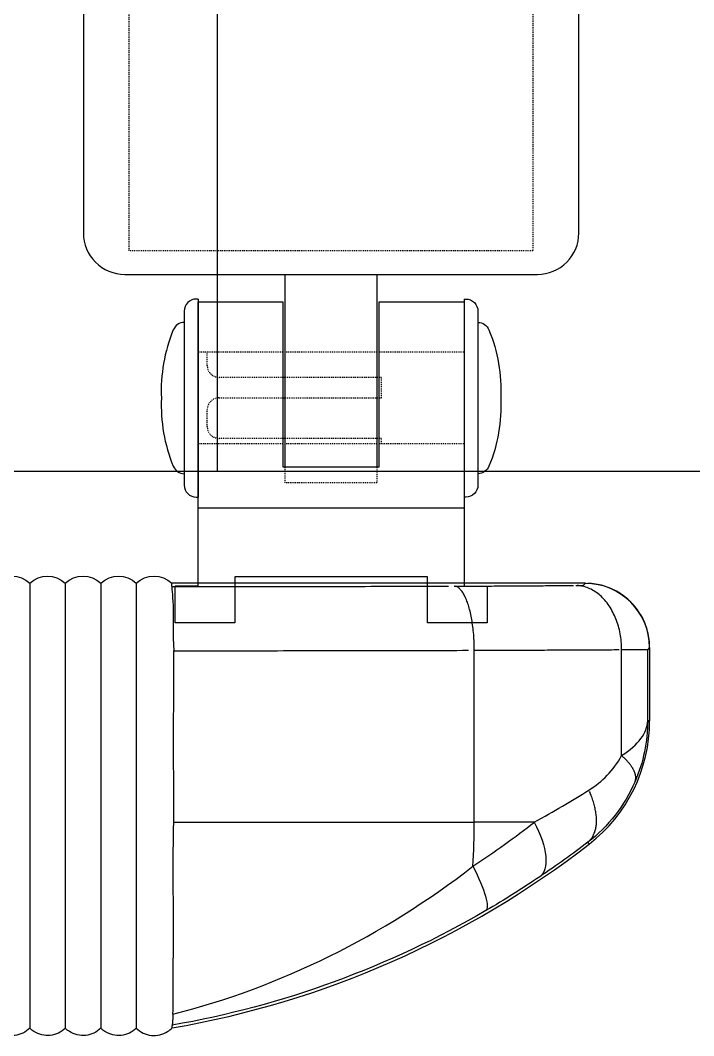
# Model space of a CAD drawing. Header units: millimetres. Extents: x -105683 to 94728, y -31127 to 151123.
# Drawn here: x -2274 to -2200.6, y -6086.6 to -5975.8 of the extents above; entities that cross this region are included whole.
import ezdxf

# ---------------------------------------------------------------- set-up
doc = ezdxf.new("R2010")
doc.units = ezdxf.units.MM
doc.linetypes.add('xr_plan$0$AXR-B3F$0$HIDDEN', pattern=[0.375, 0.25, -0.125])
doc.layers.add('e-plan', color=9, linetype='Continuous')

# ---------------------------------------------------------------- blocks, each defined once
blk = doc.blocks.new('xr_plan$0$AXR-B3F$0$A$C4A476E5C')
at = {"layer": 'e-plan'}
for points in [[(20.25, 16, 0.306902), (19.43, 17.21, 0.108318), (12, 18.5, 0.10812), (4.57, 17.21, 0.306686), (3.75, 16)], [(22.8, 14.5), (22.8, 14.7, 0.414214), (21.5, 16), (2.5, 16, 0.414214), (1.2, 14.7), (1.2, 14.5)], [(22.8, -14.5), (22.8, -14.7, -0.414214), (21.5, -16), (2.5, -16, -0.414214), (1.2, -14.7), (1.2, -14.5)], [(20.25, -16, -0.306902), (19.43, -17.21, -0.108318), (12, -18.5, -0.10812), (4.57, -17.21, -0.306686), (3.75, -16)]]:
    blk.add_lwpolyline(points, format="xyb", dxfattribs=at)
for points in [[(-8.5, 14.5), (22.5, 14.5), (22.5, 5.25), (4.5, 5.25), (4.5, -5.25), (22.5, -5.25), (22.5, -14.5), (-8.5, -14.5), (-8.5, -17), (-12.5, -17), (-12.5, -10.5), (-7.5, -10.5), (-7.5, 0), (-7.5, 10.5), (-12.5, 10.5), (-12.5, 17), (-8.5, 17), (-8.5, 14.5), (-8.5, 17)], [(0, -14.5), (0, 14.5)], [(22.8, 14.5), (1.2, 14.5)], [(4.5, 5), (25.5, 5)], [(25.5, -5), (4.5, -5)], [(22.8, -14.5), (1.2, -14.5)]]:
    blk.add_lwpolyline(points, dxfattribs=at)
at = {"layer": 'e-plan', "linetype": 'xr_plan$0$AXR-B3F$0$HIDDEN', "ltscale": 0.08}
for points in [[(7.01, 5.25), (7.01, 14.5)], [(17, 5.25), (17, 14.5)], [(4.5, -5), (2.74, -5), (2.74, 5), (4.5, 5)], [(7, -5), (7, 5)], [(17, -5), (17, 5)], [(7.01, -14.5), (7.01, -5.25)], [(17, -14.5), (17, -5.25)]]:
    blk.add_lwpolyline(points, dxfattribs=at)
blk.add_lwpolyline([(7, -5.5), (7.6, -5.5), (7.6, 12.2, -0.414214), (8.9, 13.5), (10.73, 13.5, -0.414214), (12.03, 12.2), (12.03, -5.5), (14.26, -5.5), (14.26, 12.2, -0.414214), (15.56, 13.5), (17, 13.5)], format="xyb", dxfattribs=at)
blk = doc.blocks.new('xr_plan$0$AXR-B3F$0$A$C60F43BED')
at = {"layer": 'e-plan'}
blk.add_lwpolyline([(-10.06, 27), (-35.56, 27, 0.414214), (-40.06, 22.5), (-40.06, -22.5, 0.414214), (-35.56, -27), (-10.06, -27)], format="xyb", dxfattribs=at)
blk.add_lwpolyline([(-10.06, -27), (-10.06, 27)], dxfattribs=at)
at = {"layer": 'e-plan', "linetype": 'xr_plan$0$AXR-B3F$0$HIDDEN', "ltscale": 0.08}
for points in [[(-10.06, -22), (-37.5, -22), (-37.5, 22), (-10.06, 22)], [(-10.06, 22), (0, 22), (0, -22), (-10.06, -22)]]:
    blk.add_lwpolyline(points, dxfattribs=at)
blk = doc.blocks.new('Xref-지하1층')
at = {"layer": 'e-plan'}
for p, q in [((1272.5, 8680), (1272.5, 5880)), ((1272.5, 8680), (1272.5, 5880)), ((2600, 5880), (-100, 5880)), ((1301.18, 5880), (1272.5, 5880))]:
    blk.add_line(p, q, dxfattribs=at)
at = {"layer": 'e-plan', "linetype": 'Continuous'}
for p, q in [((1312.63, 5867.8), (1267.55, 5867.8)), ((1312.42, 5867.58), (1312.63, 5867.8)), ((1319.63, 5860.8), (1319.42, 5860.58)), ((1319.63, 5860.8), (1319.63, 5852.78)), ((1300.52, 5841.74), (1300.52, 5860.49)), ((1316.58, 5849.01), (1316.58, 5860.56)), ((1319.42, 5852.78), (1319.42, 5860.58))]:
    blk.add_line(p, q, dxfattribs=at)
for points in [[(1267.58, 5867.43, 0), (1268.2, 5867.43, 0), (1268.83, 5867.43, 0), (1269.45, 5867.43, 0), (1270.08, 5867.43, 0), (1270.71, 5867.43, 0), (1271.33, 5867.43, 0), (1271.95, 5867.44, 0), (1272.58, 5867.44, 0), (1273.2, 5867.44, 0), (1273.83, 5867.44, 0), (1274.45, 5867.44, 0), (1275.07, 5867.44, 0), (1275.69, 5867.44, 0), (1276.31, 5867.44, 0), (1276.94, 5867.44, 0), (1277.56, 5867.44, 0), (1278.18, 5867.44, 0), (1278.8, 5867.45, 0), (1279.42, 5867.45, 0), (1280.03, 5867.45, 0), (1280.65, 5867.45, 0), (1281.27, 5867.45, 0), (1281.89, 5867.45, 0), (1282.5, 5867.45, 0), (1283.12, 5867.45, 0), (1283.74, 5867.45, 0), (1284.35, 5867.46, 0), (1284.97, 5867.46, 0), (1285.58, 5867.46, 0), (1286.19, 5867.46, 0), (1286.81, 5867.46, 0), (1287.42, 5867.46, 0), (1288.03, 5867.46, 0), (1288.64, 5867.46, 0), (1289.25, 5867.47, 0), (1289.86, 5867.47, 0), (1290.47, 5867.47, 0), (1291.08, 5867.47, 0), (1291.68, 5867.47, 0), (1292.29, 5867.47, 0), (1292.9, 5867.47, 0), (1293.5, 5867.48, 0), (1294.11, 5867.48, 0), (1294.71, 5867.48, 0), (1295.31, 5867.48, 0), (1295.91, 5867.48, 0), (1296.52, 5867.48, 0), (1297.12, 5867.49, 0), (1297.72, 5867.49, 0)], [(1298.31, 5867.49, 0), (1298.61, 5867.49, 0), (1298.91, 5867.49, 0), (1299.21, 5867.49, 0), (1299.51, 5867.49, 0), (1299.8, 5867.49, 0), (1300.09, 5867.5, 0), (1300.39, 5867.5, 0), (1300.68, 5867.5, 0), (1300.97, 5867.5, 0), (1301.26, 5867.5, 0), (1301.55, 5867.5, 0), (1301.83, 5867.5, 0), (1302.12, 5867.5, 0), (1302.4, 5867.5, 0), (1302.69, 5867.51, 0), (1302.97, 5867.51, 0), (1303.25, 5867.51, 0), (1303.53, 5867.51, 0), (1303.81, 5867.51, 0), (1304.08, 5867.51, 0), (1304.36, 5867.51, 0), (1304.63, 5867.51, 0), (1304.9, 5867.52, 0), (1305.17, 5867.52, 0), (1305.44, 5867.52, 0), (1305.71, 5867.52, 0), (1305.97, 5867.52, 0), (1306.23, 5867.52, 0), (1306.5, 5867.52, 0), (1306.76, 5867.53, 0), (1307.01, 5867.53, 0), (1307.27, 5867.53, 0), (1307.53, 5867.53, 0), (1307.78, 5867.53, 0), (1308.03, 5867.53, 0), (1308.28, 5867.54, 0), (1308.53, 5867.54, 0), (1308.77, 5867.54, 0), (1309.02, 5867.54, 0), (1309.26, 5867.54, 0), (1309.5, 5867.55, 0), (1309.74, 5867.55, 0), (1309.97, 5867.55, 0), (1310.21, 5867.55, 0), (1310.44, 5867.55, 0), (1310.67, 5867.55, 0), (1310.9, 5867.56, 0), (1311.12, 5867.56, 0), (1311.34, 5867.56, 0)], [(1300.52, 5860.49, 0), (1300.52, 5860.71, 0), (1300.51, 5860.93, 0), (1300.51, 5861.15, 0), (1300.5, 5861.36, 0), (1300.49, 5861.58, 0), (1300.48, 5861.79, 0), (1300.46, 5862.01, 0), (1300.45, 5862.22, 0), (1300.43, 5862.43, 0), (1300.41, 5862.64, 0), (1300.38, 5862.85, 0), (1300.36, 5863.05, 0), (1300.33, 5863.26, 0), (1300.3, 5863.46, 0), (1300.27, 5863.65, 0), (1300.24, 5863.85, 0), (1300.21, 5864.04, 0), (1300.17, 5864.22, 0), (1300.13, 5864.41, 0), (1300.09, 5864.59, 0), (1300.05, 5864.76, 0), (1300.01, 5864.93, 0), (1299.96, 5865.1, 0), (1299.92, 5865.26, 0), (1299.87, 5865.42, 0), (1299.82, 5865.57, 0), (1299.77, 5865.72, 0), (1299.71, 5865.86, 0), (1299.66, 5866, 0), (1299.6, 5866.13, 0), (1299.55, 5866.26, 0), (1299.49, 5866.38, 0), (1299.43, 5866.5, 0), (1299.37, 5866.6, 0), (1299.31, 5866.71, 0), (1299.25, 5866.81, 0), (1299.19, 5866.9, 0), (1299.12, 5866.98, 0), (1299.06, 5867.06, 0), (1298.99, 5867.13, 0), (1298.93, 5867.2, 0), (1298.86, 5867.26, 0), (1298.79, 5867.31, 0), (1298.73, 5867.36, 0), (1298.66, 5867.4, 0), (1298.59, 5867.43, 0), (1298.52, 5867.45, 0), (1298.45, 5867.47, 0), (1298.38, 5867.48, 0)], [(1311.57, 5867.56, 0), (1311.6, 5867.56, 0), (1311.63, 5867.56, 0), (1311.66, 5867.56, 0), (1311.69, 5867.56, 0), (1311.72, 5867.56, 0), (1311.75, 5867.56, 0), (1311.78, 5867.56, 0), (1311.8, 5867.56, 0), (1311.83, 5867.56, 0), (1311.86, 5867.57, 0), (1311.88, 5867.57, 0), (1311.91, 5867.57, 0), (1311.94, 5867.57, 0), (1311.96, 5867.57, 0), (1311.98, 5867.57, 0), (1312.01, 5867.57, 0), (1312.03, 5867.57, 0), (1312.05, 5867.57, 0), (1312.07, 5867.57, 0), (1312.1, 5867.57, 0), (1312.12, 5867.57, 0), (1312.14, 5867.57, 0), (1312.15, 5867.57, 0), (1312.17, 5867.57, 0), (1312.19, 5867.57, 0), (1312.21, 5867.57, 0), (1312.22, 5867.57, 0), (1312.24, 5867.57, 0), (1312.25, 5867.57, 0), (1312.27, 5867.57, 0), (1312.28, 5867.57, 0), (1312.3, 5867.57, 0), (1312.31, 5867.57, 0), (1312.32, 5867.57, 0), (1312.33, 5867.57, 0), (1312.34, 5867.57, 0), (1312.35, 5867.57, 0), (1312.36, 5867.58, 0), (1312.37, 5867.58, 0), (1312.38, 5867.58, 0), (1312.38, 5867.58, 0), (1312.39, 5867.58, 0), (1312.4, 5867.58, 0), (1312.4, 5867.58, 0), (1312.41, 5867.58, 0), (1312.41, 5867.58, 0), (1312.41, 5867.58, 0), (1312.41, 5867.58, 0), (1312.42, 5867.58, 0)], [(1316.58, 5860.56, 0), (1316.58, 5860.78, 0), (1316.57, 5861, 0), (1316.56, 5861.22, 0), (1316.54, 5861.44, 0), (1316.51, 5861.65, 0), (1316.49, 5861.87, 0), (1316.45, 5862.08, 0), (1316.42, 5862.3, 0), (1316.37, 5862.51, 0), (1316.33, 5862.72, 0), (1316.28, 5862.92, 0), (1316.22, 5863.13, 0), (1316.16, 5863.33, 0), (1316.09, 5863.53, 0), (1316.02, 5863.73, 0), (1315.95, 5863.92, 0), (1315.87, 5864.11, 0), (1315.79, 5864.3, 0), (1315.7, 5864.48, 0), (1315.61, 5864.66, 0), (1315.52, 5864.84, 0), (1315.42, 5865.01, 0), (1315.32, 5865.18, 0), (1315.21, 5865.34, 0), (1315.1, 5865.5, 0), (1314.99, 5865.65, 0), (1314.87, 5865.8, 0), (1314.75, 5865.94, 0), (1314.63, 5866.08, 0), (1314.5, 5866.21, 0), (1314.37, 5866.34, 0), (1314.24, 5866.46, 0), (1314.11, 5866.57, 0), (1313.97, 5866.68, 0), (1313.83, 5866.79, 0), (1313.69, 5866.88, 0), (1313.55, 5866.97, 0), (1313.4, 5867.06, 0), (1313.26, 5867.14, 0), (1313.11, 5867.21, 0), (1312.96, 5867.27, 0), (1312.81, 5867.33, 0), (1312.66, 5867.39, 0), (1312.5, 5867.43, 0), (1312.35, 5867.47, 0), (1312.19, 5867.5, 0), (1312.04, 5867.53, 0), (1311.88, 5867.55, 0), (1311.72, 5867.56, 0)], [(1319.63, 5860.8, 0), (1319.63, 5861.02, 0), (1319.62, 5861.24, 0), (1319.6, 5861.46, 0), (1319.58, 5861.68, 0), (1319.55, 5861.89, 0), (1319.51, 5862.11, 0), (1319.46, 5862.32, 0), (1319.41, 5862.54, 0), (1319.36, 5862.75, 0), (1319.29, 5862.96, 0), (1319.22, 5863.17, 0), (1319.14, 5863.37, 0), (1319.06, 5863.58, 0), (1318.97, 5863.78, 0), (1318.87, 5863.98, 0), (1318.77, 5864.17, 0), (1318.66, 5864.36, 0), (1318.54, 5864.55, 0), (1318.42, 5864.73, 0), (1318.3, 5864.91, 0), (1318.16, 5865.09, 0), (1318.03, 5865.26, 0), (1317.88, 5865.43, 0), (1317.74, 5865.59, 0), (1317.58, 5865.75, 0), (1317.43, 5865.9, 0), (1317.26, 5866.05, 0), (1317.1, 5866.19, 0), (1316.92, 5866.33, 0), (1316.75, 5866.46, 0), (1316.57, 5866.59, 0), (1316.38, 5866.71, 0), (1316.2, 5866.82, 0), (1316.01, 5866.93, 0), (1315.81, 5867.03, 0), (1315.61, 5867.13, 0), (1315.41, 5867.22, 0), (1315.21, 5867.31, 0), (1315, 5867.38, 0), (1314.8, 5867.45, 0), (1314.59, 5867.52, 0), (1314.37, 5867.58, 0), (1314.16, 5867.63, 0), (1313.94, 5867.67, 0), (1313.73, 5867.71, 0), (1313.51, 5867.74, 0), (1313.29, 5867.77, 0), (1313.07, 5867.78, 0), (1312.85, 5867.79, 0)], [(1267.75, 5860.43, 0), (1268.42, 5860.43, 0), (1269.09, 5860.43, 0), (1269.75, 5860.43, 0), (1270.42, 5860.43, 0), (1271.09, 5860.43, 0), (1271.75, 5860.43, 0), (1272.42, 5860.44, 0), (1273.09, 5860.44, 0), (1273.75, 5860.44, 0), (1274.41, 5860.44, 0), (1275.08, 5860.44, 0), (1275.74, 5860.44, 0), (1276.41, 5860.44, 0), (1277.07, 5860.44, 0), (1277.73, 5860.44, 0), (1278.39, 5860.44, 0), (1279.05, 5860.44, 0), (1279.71, 5860.45, 0), (1280.37, 5860.45, 0), (1281.03, 5860.45, 0), (1281.69, 5860.45, 0), (1282.35, 5860.45, 0), (1283.01, 5860.45, 0), (1283.67, 5860.45, 0), (1284.32, 5860.45, 0), (1284.98, 5860.45, 0), (1285.64, 5860.46, 0), (1286.29, 5860.46, 0), (1286.95, 5860.46, 0), (1287.6, 5860.46, 0), (1288.25, 5860.46, 0), (1288.9, 5860.46, 0), (1289.56, 5860.46, 0), (1290.21, 5860.46, 0), (1290.86, 5860.47, 0), (1291.51, 5860.47, 0), (1292.16, 5860.47, 0), (1292.8, 5860.47, 0), (1293.45, 5860.47, 0), (1294.1, 5860.47, 0), (1294.74, 5860.47, 0), (1295.39, 5860.48, 0), (1296.03, 5860.48, 0), (1296.68, 5860.48, 0), (1297.32, 5860.48, 0), (1297.96, 5860.48, 0), (1298.6, 5860.48, 0), (1299.24, 5860.49, 0), (1299.88, 5860.49, 0)], [(1300.52, 5860.49, 0), (1300.88, 5860.49, 0), (1301.24, 5860.49, 0), (1301.6, 5860.49, 0), (1301.96, 5860.49, 0), (1302.32, 5860.49, 0), (1302.68, 5860.5, 0), (1303.03, 5860.5, 0), (1303.39, 5860.5, 0), (1303.74, 5860.5, 0), (1304.09, 5860.5, 0), (1304.44, 5860.5, 0), (1304.79, 5860.5, 0), (1305.13, 5860.5, 0), (1305.48, 5860.5, 0), (1305.82, 5860.51, 0), (1306.16, 5860.51, 0), (1306.5, 5860.51, 0), (1306.84, 5860.51, 0), (1307.17, 5860.51, 0), (1307.51, 5860.51, 0), (1307.84, 5860.51, 0), (1308.17, 5860.51, 0), (1308.5, 5860.52, 0), (1308.83, 5860.52, 0), (1309.15, 5860.52, 0), (1309.48, 5860.52, 0), (1309.8, 5860.52, 0), (1310.12, 5860.52, 0), (1310.44, 5860.53, 0), (1310.75, 5860.53, 0), (1311.06, 5860.53, 0), (1311.38, 5860.53, 0), (1311.68, 5860.53, 0), (1311.99, 5860.53, 0), (1312.3, 5860.53, 0), (1312.6, 5860.54, 0), (1312.9, 5860.54, 0), (1313.2, 5860.54, 0), (1313.49, 5860.54, 0), (1313.78, 5860.54, 0), (1314.07, 5860.55, 0), (1314.36, 5860.55, 0), (1314.65, 5860.55, 0), (1314.93, 5860.55, 0), (1315.21, 5860.55, 0), (1315.49, 5860.55, 0), (1315.77, 5860.56, 0), (1316.04, 5860.56, 0), (1316.31, 5860.56, 0)], [(1316.58, 5860.56, 0), (1316.69, 5860.56, 0), (1316.79, 5860.56, 0), (1316.89, 5860.56, 0), (1316.99, 5860.56, 0), (1317.09, 5860.56, 0), (1317.19, 5860.56, 0), (1317.28, 5860.56, 0), (1317.38, 5860.56, 0), (1317.47, 5860.57, 0), (1317.56, 5860.57, 0), (1317.65, 5860.57, 0), (1317.73, 5860.57, 0), (1317.82, 5860.57, 0), (1317.9, 5860.57, 0), (1317.98, 5860.57, 0), (1318.06, 5860.57, 0), (1318.13, 5860.57, 0), (1318.2, 5860.57, 0), (1318.28, 5860.57, 0), (1318.35, 5860.57, 0), (1318.41, 5860.57, 0), (1318.48, 5860.57, 0), (1318.54, 5860.57, 0), (1318.6, 5860.57, 0), (1318.66, 5860.57, 0), (1318.72, 5860.57, 0), (1318.78, 5860.57, 0), (1318.83, 5860.57, 0), (1318.88, 5860.57, 0), (1318.93, 5860.57, 0), (1318.97, 5860.57, 0), (1319.02, 5860.57, 0), (1319.06, 5860.57, 0), (1319.1, 5860.57, 0), (1319.13, 5860.57, 0), (1319.17, 5860.57, 0), (1319.2, 5860.58, 0), (1319.23, 5860.58, 0), (1319.26, 5860.58, 0), (1319.29, 5860.58, 0), (1319.31, 5860.58, 0), (1319.33, 5860.58, 0), (1319.35, 5860.58, 0), (1319.37, 5860.58, 0), (1319.38, 5860.58, 0), (1319.39, 5860.58, 0), (1319.4, 5860.58, 0), (1319.41, 5860.58, 0), (1319.41, 5860.58, 0)], [(1318.04, 5846.16, 0), (1318.05, 5846.21, 0), (1318.07, 5846.25, 0), (1318.08, 5846.29, 0), (1318.09, 5846.34, 0), (1318.1, 5846.39, 0), (1318.11, 5846.43, 0), (1318.11, 5846.48, 0), (1318.11, 5846.53, 0), (1318.12, 5846.58, 0), (1318.11, 5846.63, 0), (1318.11, 5846.68, 0), (1318.11, 5846.73, 0), (1318.1, 5846.78, 0), (1318.09, 5846.83, 0), (1318.08, 5846.89, 0), (1318.07, 5846.94, 0), (1318.06, 5846.99, 0), (1318.04, 5847.05, 0), (1318.02, 5847.1, 0), (1318, 5847.16, 0), (1317.98, 5847.22, 0), (1317.96, 5847.27, 0), (1317.93, 5847.33, 0), (1317.9, 5847.39, 0), (1317.88, 5847.45, 0), (1317.84, 5847.51, 0), (1317.81, 5847.57, 0), (1317.78, 5847.63, 0), (1317.74, 5847.69, 0), (1317.7, 5847.75, 0), (1317.66, 5847.81, 0), (1317.62, 5847.87, 0), (1317.58, 5847.93, 0), (1317.53, 5847.99, 0), (1317.48, 5848.05, 0), (1317.44, 5848.12, 0), (1317.39, 5848.18, 0), (1317.33, 5848.24, 0), (1317.28, 5848.3, 0), (1317.22, 5848.37, 0), (1317.17, 5848.43, 0), (1317.11, 5848.49, 0), (1317.05, 5848.56, 0), (1316.99, 5848.62, 0), (1316.92, 5848.68, 0), (1316.86, 5848.75, 0), (1316.79, 5848.81, 0), (1316.72, 5848.88, 0), (1316.65, 5848.94, 0)], [(1312.9, 5839.56, 0), (1312.97, 5839.61, 0), (1313.04, 5839.68, 0), (1313.1, 5839.74, 0), (1313.16, 5839.81, 0), (1313.22, 5839.88, 0), (1313.28, 5839.95, 0), (1313.33, 5840.03, 0), (1313.39, 5840.11, 0), (1313.43, 5840.19, 0), (1313.48, 5840.27, 0), (1313.52, 5840.36, 0), (1313.56, 5840.45, 0), (1313.6, 5840.54, 0), (1313.64, 5840.64, 0), (1313.67, 5840.73, 0), (1313.7, 5840.83, 0), (1313.73, 5840.94, 0), (1313.75, 5841.04, 0), (1313.77, 5841.15, 0), (1313.79, 5841.26, 0), (1313.81, 5841.37, 0), (1313.82, 5841.48, 0), (1313.83, 5841.6, 0), (1313.83, 5841.71, 0), (1313.84, 5841.83, 0), (1313.84, 5841.96, 0), (1313.84, 5842.08, 0), (1313.83, 5842.2, 0), (1313.82, 5842.33, 0), (1313.81, 5842.46, 0), (1313.8, 5842.59, 0), (1313.78, 5842.72, 0), (1313.76, 5842.85, 0), (1313.74, 5842.99, 0), (1313.71, 5843.12, 0), (1313.68, 5843.26, 0), (1313.65, 5843.39, 0), (1313.62, 5843.53, 0), (1313.58, 5843.67, 0), (1313.54, 5843.81, 0), (1313.5, 5843.95, 0), (1313.45, 5844.09, 0), (1313.41, 5844.24, 0), (1313.36, 5844.38, 0), (1313.3, 5844.52, 0), (1313.25, 5844.67, 0), (1313.19, 5844.81, 0), (1313.13, 5844.96, 0), (1313.06, 5845.1, 0)]]:
    blk.add_polyline3d(points, dxfattribs=at)
at = {"layer": 'e-plan', "linetype": 'Continuous', "extrusion": (1e-16, -2.22045e-32, -1)}
for centre in [(-1250.13, 5865.84), (-1254, 5865.84), (-1257.87, 5865.84), (-1261.74, 5865.84), (-1265.61, 5865.84)]:
    blk.add_arc(centre, 2.75, 45.2805, 134.7195, dxfattribs=at)
at = {"layer": 'e-plan', "linetype": 'Continuous', "extrusion": (-0.008726, -0.008726, 0.999924)}
blk.add_arc((1312.58, 5860.47, -61.9), 7, 0, 89.9956, dxfattribs=at)
at = {"layer": 'e-plan', "linetype": 'Continuous'}
for centre, radius, start, end in [((1302.63, 5852.78), 17, 307.8193, 0), ((1250.13, 5920.42), 102.62, 279.7897, 307.8193)]:
    blk.add_arc(centre, radius, start, end, dxfattribs=at)
for points, knots in [([(1252.07, 5867.8), (1252.07, 5867.7), (1252.07, 5867.56), (1252.07, 5867.49), (1252.07, 5867.47), (1252.07, 5867.54), (1252.07, 5866.63), (1252.07, 5863.74), (1252.07, 5860.97), (1252.07, 5858.16), (1252.07, 5853.24), (1252.07, 5847.62), (1252.07, 5842), (1252.07, 5836.39), (1252.07, 5829.62), (1252.07, 5824.6), (1252.07, 5821.88), (1252.07, 5820.86), (1252.07, 5820.18), (1252.07, 5819.69), (1252.07, 5819.49), (1252.07, 5819.53), (1252.07, 5819.5), (1252.07, 5819.47), (1252.07, 5819.38), (1252.07, 5819.31), (1252.07, 5819.26)], [0, 0, 0, 0, 0.25, 0.28125, 0.296875, 0.3125, 0.34375, 0.375, 0.390625, 0.40625, 0.4375, 0.5, 0.53125, 0.5625, 0.625, 0.6875, 0.703125, 0.71875, 0.726563, 0.734375, 0.75, 0.765625, 0.78125, 0.8125, 0.875, 1, 1, 1, 1]), ([(1255.94, 5867.8), (1255.94, 5867.7), (1255.94, 5867.56), (1255.94, 5867.49), (1255.94, 5867.47), (1255.94, 5867.54), (1255.94, 5866.63), (1255.94, 5863.74), (1255.94, 5860.97), (1255.94, 5858.16), (1255.94, 5853.24), (1255.94, 5847.62), (1255.94, 5842), (1255.94, 5836.39), (1255.94, 5829.62), (1255.94, 5824.6), (1255.94, 5821.88), (1255.94, 5820.86), (1255.94, 5820.18), (1255.94, 5819.69), (1255.94, 5819.49), (1255.94, 5819.53), (1255.94, 5819.5), (1255.94, 5819.47), (1255.94, 5819.38), (1255.94, 5819.31), (1255.94, 5819.26)], [0, 0, 0, 0, 0.25, 0.28125, 0.296875, 0.3125, 0.34375, 0.375, 0.390625, 0.40625, 0.4375, 0.5, 0.53125, 0.5625, 0.625, 0.6875, 0.703125, 0.71875, 0.726563, 0.734375, 0.75, 0.765625, 0.78125, 0.8125, 0.875, 1, 1, 1, 1]), ([(1259.81, 5867.8), (1259.81, 5867.7), (1259.81, 5867.56), (1259.81, 5867.49), (1259.81, 5867.47), (1259.81, 5867.54), (1259.81, 5866.63), (1259.81, 5863.74), (1259.81, 5860.97), (1259.81, 5858.16), (1259.81, 5853.24), (1259.81, 5847.62), (1259.81, 5842), (1259.81, 5836.39), (1259.81, 5829.62), (1259.81, 5824.6), (1259.81, 5821.88), (1259.81, 5820.86), (1259.81, 5820.18), (1259.81, 5819.69), (1259.81, 5819.49), (1259.81, 5819.53), (1259.81, 5819.5), (1259.81, 5819.47), (1259.81, 5819.38), (1259.81, 5819.31), (1259.81, 5819.26)], [0, 0, 0, 0, 0.25, 0.28125, 0.296875, 0.3125, 0.34375, 0.375, 0.390625, 0.40625, 0.4375, 0.5, 0.53125, 0.5625, 0.625, 0.6875, 0.703125, 0.71875, 0.726563, 0.734375, 0.75, 0.765625, 0.78125, 0.8125, 0.875, 1, 1, 1, 1]), ([(1263.68, 5867.8), (1263.68, 5867.7), (1263.68, 5867.56), (1263.68, 5867.49), (1263.68, 5867.47), (1263.68, 5867.54), (1263.68, 5866.63), (1263.68, 5863.74), (1263.68, 5860.97), (1263.68, 5858.16), (1263.68, 5853.24), (1263.68, 5847.62), (1263.68, 5842), (1263.68, 5836.39), (1263.68, 5829.62), (1263.68, 5824.6), (1263.68, 5821.88), (1263.68, 5820.86), (1263.68, 5820.18), (1263.68, 5819.69), (1263.68, 5819.49), (1263.68, 5819.53), (1263.68, 5819.5), (1263.68, 5819.47), (1263.68, 5819.38), (1263.68, 5819.31), (1263.68, 5819.26)], [0, 0, 0, 0, 0.25, 0.28125, 0.296875, 0.3125, 0.34375, 0.375, 0.390625, 0.40625, 0.4375, 0.5, 0.53125, 0.5625, 0.625, 0.6875, 0.703125, 0.71875, 0.726563, 0.734375, 0.75, 0.765625, 0.78125, 0.8125, 0.875, 1, 1, 1, 1]), ([(1267.58, 5867.43), (1267.48, 5867.41), (1267.65, 5866.65), (1267.72, 5864.08), (1267.67, 5862.27), (1267.75, 5860.43)], [0, 0, 0, 0, 0.5, 0.5, 1, 1, 1, 1]), ([(1267.58, 5867.43), (1267.62, 5867.44), (1267.58, 5867.45), (1267.57, 5867.46), (1267.57, 5867.47), (1267.56, 5867.49), (1267.56, 5867.51), (1267.54, 5867.55), (1267.54, 5867.58), (1267.54, 5867.68), (1267.55, 5867.74), (1267.55, 5867.8)], [0, 0, 0, 0, 0.0625, 0.0625, 0.125, 0.125, 0.25, 0.25, 0.5, 0.5, 1, 1, 1, 1]), ([(1267.76, 5841.74), (1267.81, 5843.56), (1267.76, 5845.39), (1267.75, 5847.21), (1267.73, 5849.44), (1267.74, 5851.67), (1267.75, 5853.91), (1267.75, 5855.02), (1267.75, 5856.14), (1267.75, 5857.25), (1267.75, 5858.31), (1267.8, 5859.37), (1267.75, 5860.43)], [0, 0, 0, 0, 0.292513, 0.292513, 0.292513, 0.650866, 0.650866, 0.650866, 0.830042, 0.830042, 0.830042, 1, 1, 1, 1]), ([(1267.67, 5820.81), (1267.73, 5821.95), (1267.69, 5823.3), (1267.71, 5826.34), (1267.72, 5828.01), (1267.74, 5833.47), (1267.64, 5837.57), (1267.76, 5841.74)], [0, 0, 0, 0, 0.25, 0.25, 0.5, 0.5, 1, 1, 1, 1]), ([(1307.06, 5841.74), (1307.75, 5840.41), (1308.2, 5839.08), (1308.41, 5836.95), (1308.19, 5836.16), (1307.66, 5835.79)], [0, 0, 0, 0, 0.5, 0.5, 1, 1, 1, 1]), ([(1267.67, 5820.81), (1273.52, 5822.27), (1279.22, 5824.39), (1290.27, 5829.86), (1295.49, 5833.15), (1300.37, 5836.92)], [0, 0, 0, 0, 0.5, 0.5, 1, 1, 1, 1]), ([(1300.37, 5836.92), (1301, 5835.67), (1301.49, 5834.51), (1301.99, 5832.79), (1302, 5832.24), (1301.78, 5832.09)], [0, 0, 0, 0, 0.5, 0.5, 1, 1, 1, 1]), ([(1301.78, 5832.09), (1296.53, 5829.03), (1291.02, 5826.44), (1279.49, 5822.22), (1273.59, 5820.64), (1267.6, 5819.59)], [0, 0, 0, 0, 0.5, 0.5, 1, 1, 1, 1]), ([(1267.67, 5820.81), (1267.64, 5820.43), (1267.65, 5820.13), (1267.61, 5819.71), (1267.57, 5819.59), (1267.6, 5819.59)], [0, 0, 0, 0, 0.5, 0.5, 1, 1, 1, 1]), ([(1252.07, 5819.26), (1251.85, 5819.04), (1251.59, 5818.86), (1251.31, 5818.73), (1251.03, 5818.6), (1250.73, 5818.51), (1250.42, 5818.48), (1250.12, 5818.44), (1249.8, 5818.46), (1249.5, 5818.54), (1249.2, 5818.61), (1248.91, 5818.73), (1248.65, 5818.9), (1248.49, 5819), (1248.34, 5819.12), (1248.2, 5819.26)], [0, 0, 0, 0, 0.216293, 0.216293, 0.216293, 0.432586, 0.432586, 0.432586, 0.648879, 0.648879, 0.648879, 0.865171, 0.865171, 0.865171, 1, 1, 1, 1]), ([(1255.94, 5819.26), (1255.72, 5819.04), (1255.46, 5818.86), (1255.18, 5818.73), (1254.9, 5818.6), (1254.6, 5818.51), (1254.29, 5818.48), (1253.99, 5818.44), (1253.67, 5818.46), (1253.37, 5818.54), (1253.07, 5818.61), (1252.78, 5818.73), (1252.52, 5818.9), (1252.36, 5819), (1252.21, 5819.12), (1252.07, 5819.26)], [0, 0, 0, 0, 0.216293, 0.216293, 0.216293, 0.432586, 0.432586, 0.432586, 0.648879, 0.648879, 0.648879, 0.865171, 0.865171, 0.865171, 1, 1, 1, 1]), ([(1259.81, 5819.26), (1259.59, 5819.04), (1259.33, 5818.86), (1259.05, 5818.73), (1258.77, 5818.6), (1258.47, 5818.51), (1258.16, 5818.48), (1257.86, 5818.44), (1257.54, 5818.46), (1257.24, 5818.54), (1256.94, 5818.61), (1256.65, 5818.73), (1256.39, 5818.9), (1256.23, 5819), (1256.08, 5819.12), (1255.94, 5819.26)], [0, 0, 0, 0, 0.216293, 0.216293, 0.216293, 0.432586, 0.432586, 0.432586, 0.648879, 0.648879, 0.648879, 0.865171, 0.865171, 0.865171, 1, 1, 1, 1]), ([(1263.68, 5819.26), (1263.46, 5819.04), (1263.2, 5818.86), (1262.92, 5818.73), (1262.64, 5818.6), (1262.34, 5818.51), (1262.03, 5818.48), (1261.73, 5818.44), (1261.41, 5818.46), (1261.11, 5818.54), (1260.81, 5818.61), (1260.52, 5818.73), (1260.26, 5818.9), (1260.1, 5819), (1259.95, 5819.12), (1259.81, 5819.26)], [0, 0, 0, 0, 0.216293, 0.216293, 0.216293, 0.432586, 0.432586, 0.432586, 0.648879, 0.648879, 0.648879, 0.865171, 0.865171, 0.865171, 1, 1, 1, 1]), ([(1263.68, 5819.26), (1263.9, 5819.04), (1264.16, 5818.86), (1264.43, 5818.73), (1264.71, 5818.6), (1265.02, 5818.51), (1265.32, 5818.48), (1265.63, 5818.44), (1265.94, 5818.46), (1266.24, 5818.54), (1266.54, 5818.61), (1266.84, 5818.73), (1267.09, 5818.9), (1267.27, 5819.01), (1267.44, 5819.14), (1267.58, 5819.29)], [0, 0, 0, 0, 0.213706, 0.213706, 0.213706, 0.427411, 0.427411, 0.427411, 0.641117, 0.641117, 0.641117, 0.854822, 0.854822, 0.854822, 1, 1, 1, 1]), ([(1267.58, 5819.29), (1267.58, 5819.31), (1267.58, 5819.32), (1267.58, 5819.34), (1267.58, 5819.41), (1267.58, 5819.47), (1267.59, 5819.54), (1267.6, 5819.55), (1267.61, 5819.57), (1267.62, 5819.59), (1267.62, 5819.59), (1267.62, 5819.59), (1267.6, 5819.59)], [0, 0, 0, 0, 0.162261, 0.162261, 0.162261, 0.811304, 0.811304, 0.811304, 0.966807, 0.966807, 0.966807, 1, 1, 1, 1])]:
    blk.add_open_spline(points, degree=3, knots=knots, dxfattribs=at)
for points in [[(1316.58, 5849.01), (1318.4, 5850.18), (1319.39, 5851.49), (1319.42, 5852.78)], [(1319.42, 5852.78), (1319.41, 5850.54), (1318.95, 5848.28), (1318.04, 5846.16)], [(1319.63, 5852.78), (1319.56, 5852.78), (1319.49, 5852.78), (1319.42, 5852.78)], [(1313, 5845.24), (1314.45, 5846.16), (1315.7, 5847.35), (1316.58, 5849.01)], [(1307.06, 5841.74), (1309.16, 5842.9), (1311.14, 5844.07), (1313, 5845.24)], [(1318.04, 5846.16), (1316.88, 5843.5), (1315.12, 5841.27), (1312.9, 5839.56)], [(1267.76, 5841.74), (1278.89, 5841.74), (1289.89, 5841.74), (1300.52, 5841.74)], [(1300.37, 5836.92), (1300.47, 5838.54), (1300.52, 5840.17), (1300.52, 5841.74)], [(1300.37, 5836.92), (1302.72, 5838.49), (1304.99, 5840.12), (1307.07, 5841.74)], [(1307.06, 5841.74), (1304.97, 5841.74), (1302.78, 5841.74), (1300.52, 5841.74)], [(1312.9, 5839.56), (1311.25, 5838.29), (1309.51, 5837.03), (1307.66, 5835.79)], [(1313.06, 5839.35), (1313, 5839.42), (1312.95, 5839.49), (1312.9, 5839.56)], [(1307.66, 5835.79), (1305.81, 5834.54), (1303.84, 5833.29), (1301.78, 5832.09)]]:
    blk.add_open_spline(points, degree=3, dxfattribs=at)
at = {"layer": 'e-plan', "rotation": 90}
for name, p in [('xr_plan$0$AXR-B3F$0$A$C60F43BED', (1284.91, 5941.56)), ('xr_plan$0$AXR-B3F$0$A$C4A476E5C', (1284.91, 5876))]:
    blk.add_blockref(name, p, dxfattribs=at)

msp = doc.modelspace()

# ---------------------------------------------------------------- block references
at = {"layer": 'e-plan'}
msp.add_blockref('Xref-지하1층', (-3525, -11905), dxfattribs=at)

doc.saveas('drawing.dxf')
